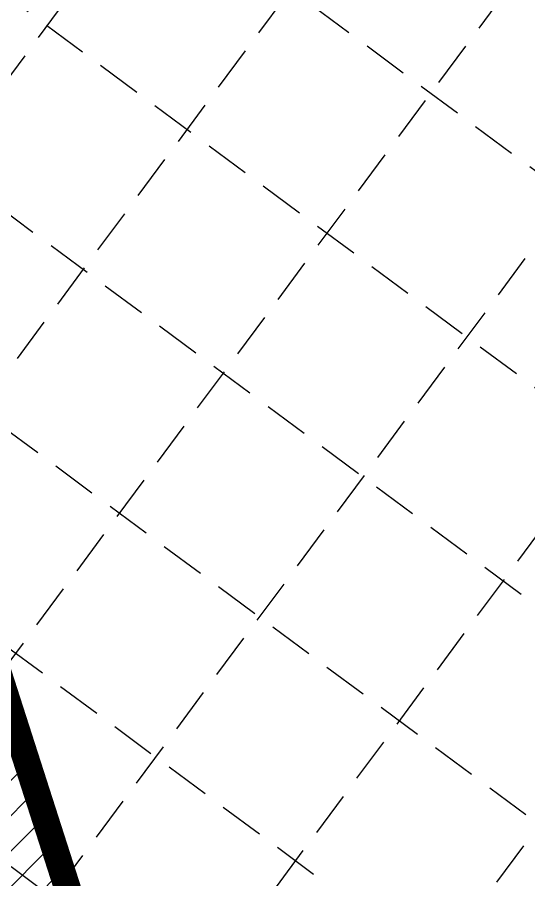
# Model space of a CAD drawing. Header units: feet. Extents: x 2260 to 6199, y 3666 to 7344.
# Drawn here: x 5049.3 to 5202.7, y 4699.3 to 4957.9 of the extents above; entities that cross this region are included whole.
import ezdxf

# ---------------------------------------------------------------- set-up
doc = ezdxf.new("R2010")
doc.units = ezdxf.units.FT
doc.header["$LTSCALE"] = 40
doc.header["$MEASUREMENT"] = 0
doc.linetypes.add('HIDDEN', pattern=[0.375, 0.25, -0.125])
doc.layers.add('GRID', color=254, linetype='HIDDEN')
doc.layers.add('POND', color=5, linetype='CONTINUOUS')

msp = doc.modelspace()

# ---------------------------------------------------------------- hatches: boundary and pattern name
at = {"layer": 'POND'}
h = msp.add_hatch(dxfattribs=at)
h.set_pattern_fill('ANSI31', color=256, scale=60, style=0)
edge = h.paths.add_edge_path()
edge.add_line((4863.35, 6262.33), (4832.61, 6283.58))
edge.add_line((4832.61, 6283.58), (4828.95, 6094.85))
edge.add_line((4828.95, 6094.85), (4828.26, 6021.94))
edge.add_line((4828.26, 6021.94), (4847.63, 5898.39))
edge.add_line((4847.63, 5898.39), (4848.09, 5787.7))
edge.add_line((4848.09, 5787.7), (4853.68, 5749.38))
edge.add_line((4853.68, 5749.38), (4869.8, 5688.77))
edge.add_line((4869.8, 5688.77), (4874.38, 5637.74))
edge.add_line((4874.38, 5637.74), (4884.84, 5598.23))
edge.add_line((4884.84, 5598.23), (4879.89, 5563.29))
edge.add_line((4879.89, 5563.29), (4875.07, 5535.8))
edge.add_line((4875.07, 5535.8), (4886.83, 5492.93))
edge.add_line((4886.83, 5492.93), (4883.05, 5458.46))
edge.add_line((4883.05, 5458.46), (4889.3, 5416.55))
edge.add_line((4889.3, 5416.55), (4906.43, 5313.8))
edge.add_line((4906.43, 5313.8), (4892, 5244.12))
edge.add_line((4892, 5244.12), (4898.16, 5209.04))
edge.add_line((4898.16, 5209.04), (4893.39, 5196.19))
edge.add_line((4893.39, 5196.19), (4908.41, 5098.29))
edge.add_line((4908.41, 5098.29), (4924.31, 5022.58))
edge.add_line((4924.31, 5022.58), (4923.27, 4983.4))
edge.add_line((4923.27, 4983.4), (4937.52, 4964.85))
edge.add_line((4937.52, 4964.85), (4969.27, 4921.35))
edge.add_line((4969.27, 4921.35), (4967.62, 4860.73))
edge.add_line((4967.62, 4860.73), (4960.16, 4836.43))
edge.add_line((4960.16, 4836.43), (4955.17, 4822.59))
edge.add_line((4955.17, 4822.59), (4971.99, 4795.47))
edge.add_line((4971.99, 4795.47), (4979.84, 4773.67))
edge.add_line((4979.84, 4773.67), (4989.69, 4738.4))
edge.add_line((4989.69, 4738.4), (4988.66, 4699.21))
edge.add_line((4988.66, 4699.21), (4985.5, 4689.56))
edge.add_line((4985.5, 4689.56), (4978.63, 4658.69))
edge.add_line((4978.63, 4658.69), (4976.82, 4640.05))
edge.add_line((4976.82, 4640.05), (4998.82, 4615.76))
edge.add_line((4998.82, 4615.76), (5014.41, 4588.23))
edge.add_line((5014.41, 4588.23), (5041.93, 4510.34))
edge.add_line((5041.93, 4510.34), (5037.43, 4487.52))
edge.add_line((5037.43, 4487.52), (5039.13, 4428.44))
edge.add_line((5039.13, 4428.44), (5050.17, 4396.85))
edge.add_line((5050.17, 4396.85), (5077.99, 4337.7))
edge.add_line((5077.99, 4337.7), (5172.27, 4069.55))
edge.add_line((5172.27, 4069.55), (5191.8, 4095.13))
edge.add_line((5191.8, 4095.13), (5125.44, 4396.17))
edge.add_line((5125.44, 4396.17), (5117.34, 4487.53))
edge.add_line((5117.34, 4487.53), (5073.41, 4643.97))
edge.add_line((5073.41, 4643.97), (5064.9, 4695.71))
edge.add_line((5064.9, 4695.71), (5032.39, 4796.89))
edge.add_line((5032.39, 4796.89), (5027.79, 4859.49))
edge.add_line((5027.79, 4859.49), (5015.99, 4975.61))
edge.add_line((5015.99, 4975.61), (4999.41, 5007.17))
edge.add_line((4999.41, 5007.17), (4995.84, 5066.28))
edge.add_line((4995.84, 5066.28), (4938.69, 5327.03))
edge.add_line((4938.69, 5327.03), (4957.4, 5595.01))
edge.add_line((4957.4, 5595.01), (4940.45, 5946.72))
edge.add_line((4940.45, 5946.72), (4931.05, 6032.46))
edge.add_line((4931.05, 6032.46), (4906.39, 6095.71))
edge.add_line((4906.39, 6095.71), (4865.82, 6172.04))
edge.add_line((4865.82, 6172.04), (4864.54, 6247.04))

# ---------------------------------------------------------------- linework, layer by layer
at = {"layer": 'GRID', "linetype": 'HIDDEN', "ltscale": 1.35}
for p, q in [((2990.57, 6553.21), (5593.01, 4624.04)), ((2959.46, 6511.23), (5561.89, 4582.06)), ((2928.34, 6469.26), (5530.77, 4540.09)), ((2897.23, 6427.28), (5499.66, 4498.11)), ((2866.11, 6385.31), (5468.54, 4456.14)), ((2834.99, 6343.33), (5437.43, 4414.16)), ((5618.28, 5710.99), (4529.09, 4241.69)), ((5660.25, 5679.88), (4571.06, 4210.58)), ((5702.22, 5648.76), (4613.04, 4179.46)), ((5744.2, 5617.65), (4655.01, 4148.35)), ((5786.17, 5586.53), (4696.99, 4117.23)), ((5828.15, 5555.42), (4738.96, 4086.12))]:
    msp.add_line(p, q, dxfattribs=at)
at = {"layer": 'POND', "const_width": 8}
msp.add_lwpolyline([(5193.07, 4091.71), (5127.55, 4388.92), (5119.45, 4480.28), (5075.53, 4636.72), (5067.01, 4688.46), (5034.5, 4789.64), (5029.9, 4852.24), (5018.1, 4968.37), (5001.53, 4999.92), (4997.95, 5059.04), (4940.8, 5319.78), (4959.51, 5587.76), (4942.57, 5939.47), (4933.16, 6025.21), (4908.51, 6088.46), (4867.93, 6164.8), (4867.78, 6254.19)], dxfattribs=at)

doc.saveas('drawing.dxf')
